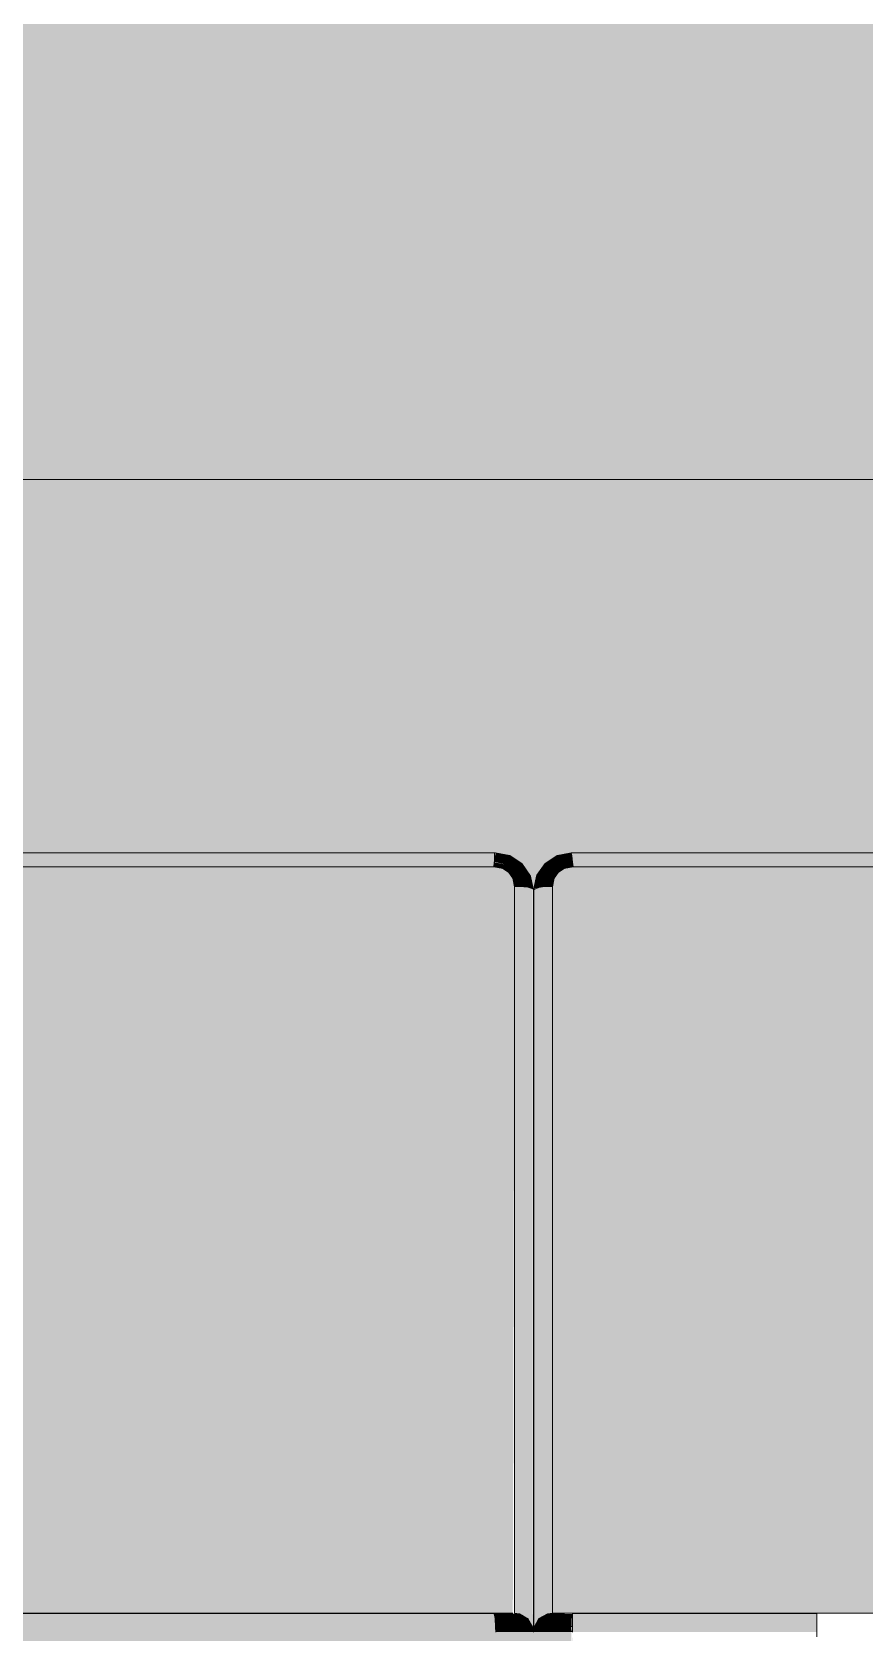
# Model space of a CAD drawing. Header units: centimetres. Extents: x -4381 to 5639, y -3920 to 4826.
# Drawn here: x 72.451 to 72.892, y 36.094 to 36.94 of the extents above; entities that cross this region are included whole.
import ezdxf
from ezdxf.xclip import XClip

# ---------------------------------------------------------------- set-up
doc = ezdxf.new("R2010")
doc.units = ezdxf.units.CM
doc.header["$MEASUREMENT"] = 0
doc.header["$XCLIPFRAME"] = 0
doc.set_wipeout_variables(frame=1)
doc.linetypes.add('Wipeout_Contour', pattern=[100, 0, -100])
for name, color, linetype in [('01- MOBILIER', 7, 'Continuous'), ('Drawing & Figure', 7, 'Continuous'), ('Structural - Bearing', 7, 'Continuous')]:
    doc.layers.add(name, color=color, linetype=linetype)
for name, color, linetype, lineweight in [('01- MOBILIER_Pen_No__1', 7, 'Continuous', 5), ('01- MOBILIER_Pen_No__101', 252, 'Continuous', 5), ('01- MOBILIER_Pen_No__18', 9, 'Continuous', 5), ('01- MOBILIER_Pen_No__2', 8, 'Continuous', 5), ('Structural - Bearing_Pen_No__1', 7, 'Continuous', 5)]:
    doc.layers.add(name, color=color, linetype=linetype, lineweight=lineweight)
for name, color, linetype, lineweight, true_color in [('01- MOBILIER_Pen_No__102', 7, 'Continuous', 5, 0xcccccc), ('01- MOBILIER_Pen_No__119', 7, 'Continuous', 5, 0xdecbcb), ('01- MOBILIER_Pen_No__186', 7, 'Continuous', 5, 0xe8e8e8), ('01- MOBILIER_Pen_No__62', 7, 'Continuous', 5, 0xaaaaaa), ('Structural - Bearing_Pen_No__102', 7, 'Continuous', 5, 0xcccccc)]:
    doc.layers.add(name, color=color, linetype=linetype, lineweight=lineweight, true_color=true_color)

# ---------------------------------------------------------------- blocks, each defined once
blk = doc.blocks.new('Drawing_7_7', base_point=(-363.09186, 32.20361))
at = {"layer": '01- MOBILIER_Pen_No__101', "linetype": 'Continuous', "ltscale": 10}
blk.add_hatch(color=256, dxfattribs=at).paths.add_polyline_path([(72.72923, 36.02861), (72.72923, 36.09361), (72.72274, 36.09361), (72.72274, 36.02861)])
at = {"layer": '01- MOBILIER_Pen_No__119', "linetype": 'Continuous', "ltscale": 10}
for points in [[(72.71536, 36.49372), (72.71654, 36.48697)], [(72.71102, 36.02861), (72.71102, 36.09361), (72.70454, 36.09361), (72.70454, 36.02861)], [(72.71536, 36.02861), (72.71536, 36.09361), (72.71102, 36.09361), (72.71102, 36.02861)]]:
    blk.add_hatch(color=256, dxfattribs=at).paths.add_polyline_path(points)
at = {"layer": '01- MOBILIER_Pen_No__18', "linetype": 'Continuous', "ltscale": 10}
for points in [[(72.69688, 36.02861), (72.69688, 36.09361), (72.03758, 36.09361), (72.03758, 36.02861)], [(72.70454, 36.02861), (72.70454, 36.09361), (72.69688, 36.09361), (72.69688, 36.02861)], [(72.71688, 36.02861), (72.71688, 36.09361), (72.71536, 36.09361), (72.71536, 36.02861)], [(72.73758, 36.02861), (72.73758, 36.09361), (72.73688, 36.02861)]]:
    blk.add_hatch(color=256, dxfattribs=at).paths.add_polyline_path(points)
at = {"layer": '01- MOBILIER_Pen_No__62', "linetype": 'Continuous', "ltscale": 10}
blk.add_hatch(color=256, dxfattribs=at).paths.add_polyline_path([(72.73688, 36.02861), (72.73688, 36.09361), (72.72923, 36.09361), (72.72923, 36.02861)])
at = {"color": 254, "linetype": 'Wipeout_Contour', "lineweight": 0, "ltscale": 326.716845}
blk.add_wipeout([(72.73692, 36.50599), (72.73717, 36.50465), (73.39618, 36.50465), (73.39618, 36.50599)], dxfattribs=at).dxf.layer = '01- MOBILIER'
at = {"layer": '01- MOBILIER_Pen_No__186', "linetype": 'Continuous', "ltscale": 10}
blk.add_hatch(color=256, dxfattribs=at).paths.add_polyline_path([(72.73692, 36.50599), (72.73717, 36.50465), (73.39618, 36.50465), (73.39618, 36.50599)])
at = {"color": 254, "linetype": 'Wipeout_Contour', "lineweight": 0, "ltscale": 324.740914}
blk.add_wipeout([(72.71688, 36.09361), (72.71654, 36.0962), (72.71504, 36.0962), (72.71536, 36.09361)], dxfattribs=at).dxf.layer = '01- MOBILIER'
at = {"color": 254, "linetype": 'Wipeout_Contour', "lineweight": 0, "ltscale": 325.041088}
blk.add_wipeout([(72.73758, 36.09361), (72.86688, 36.09361), (72.86688, 36.0962), (72.73758, 36.0962)], dxfattribs=at).dxf.layer = '01- MOBILIER'
at = {"layer": '01- MOBILIER_Pen_No__102', "linetype": 'Continuous', "ltscale": 10}
blk.add_hatch(color=256, dxfattribs=at).paths.add_polyline_path([(72.71688, 36.09361), (72.71654, 36.0962), (72.71504, 36.0962), (72.71536, 36.09361)])
at = {"layer": '01- MOBILIER_Pen_No__18', "linetype": 'Continuous', "ltscale": 10}
blk.add_hatch(color=256, dxfattribs=at).paths.add_polyline_path([(72.73758, 36.09361), (72.86688, 36.09361), (72.86688, 36.0962), (72.73758, 36.0962)])
at = {"color": 254, "linetype": 'Wipeout_Contour', "lineweight": 0, "ltscale": 325.415634}
blk.add_wipeout([(72.72936, 36.50454), (72.73037, 36.50334), (72.73717, 36.50465), (72.73692, 36.50599)], dxfattribs=at).dxf.layer = '01- MOBILIER'
at = {"layer": '01- MOBILIER_Pen_No__119', "linetype": 'Continuous', "ltscale": 10}
blk.add_hatch(color=256, dxfattribs=at).paths.add_polyline_path([(72.72936, 36.50454), (72.73037, 36.50334), (72.73717, 36.50465), (72.73692, 36.50599)])
at = {"color": 254, "linetype": 'Wipeout_Contour', "lineweight": 0, "ltscale": 324.736403}
blk.add_wipeout([(72.71536, 36.09361), (72.71504, 36.0962), (72.71078, 36.0962), (72.71102, 36.09361)], dxfattribs=at).dxf.layer = '01- MOBILIER'
at = {"color": 254, "linetype": 'Wipeout_Contour', "lineweight": 0, "ltscale": 242.937405}
blk.add_wipeout([(72.73758, 36.09361), (72.73758, 36.0962), (72.73688, 36.09361)], dxfattribs=at).dxf.layer = '01- MOBILIER'
at = {"layer": '01- MOBILIER_Pen_No__18', "linetype": 'Continuous', "ltscale": 10}
blk.add_hatch(color=256, dxfattribs=at).paths.add_polyline_path([(72.73758, 36.09361), (72.73758, 36.0962), (72.73688, 36.09361)])
at = {"layer": '01- MOBILIER_Pen_No__186', "linetype": 'Continuous', "ltscale": 10}
blk.add_hatch(color=256, dxfattribs=at).paths.add_polyline_path([(72.71536, 36.09361), (72.71504, 36.0962), (72.71078, 36.0962), (72.71102, 36.09361)])
at = {"color": 254, "linetype": 'Wipeout_Contour', "lineweight": 0, "ltscale": 325.344379}
blk.add_wipeout([(72.72299, 36.50042), (72.72485, 36.49978), (72.73037, 36.50334), (72.72936, 36.50454)], dxfattribs=at).dxf.layer = '01- MOBILIER'
at = {"color": 254, "linetype": 'Wipeout_Contour', "lineweight": 0, "ltscale": 326.712748}
blk.add_wipeout([(72.73717, 36.50465), (72.73761, 36.50099), (73.39615, 36.50099), (73.39618, 36.50465)], dxfattribs=at).dxf.layer = '01- MOBILIER'
at = {"layer": '01- MOBILIER_Pen_No__18', "linetype": 'Continuous', "ltscale": 10}
blk.add_hatch(color=256, dxfattribs=at).paths.add_polyline_path([(72.72299, 36.50042), (72.72485, 36.49978), (72.73037, 36.50334), (72.72936, 36.50454)])
at = {"layer": '01- MOBILIER_Pen_No__186', "linetype": 'Continuous', "ltscale": 10}
blk.add_hatch(color=256, dxfattribs=at).paths.add_polyline_path([(72.73717, 36.50465), (72.73761, 36.50099), (73.39615, 36.50099), (73.39618, 36.50465)])
at = {"color": 254, "linetype": 'Wipeout_Contour', "lineweight": 0, "ltscale": 324.717929}
blk.add_wipeout([(72.71102, 36.09361), (72.71078, 36.0962), (72.7044, 36.0962), (72.70454, 36.09361)], dxfattribs=at).dxf.layer = '01- MOBILIER'
at = {"color": 254, "linetype": 'Wipeout_Contour', "lineweight": 0, "ltscale": 324.782376}
blk.add_wipeout([(72.73688, 36.09361), (72.73692, 36.0962), (72.72936, 36.0962), (72.72923, 36.09361)], dxfattribs=at).dxf.layer = '01- MOBILIER'
at = {"layer": '01- MOBILIER_Pen_No__18', "linetype": 'Continuous', "ltscale": 10}
blk.add_hatch(color=256, dxfattribs=at).paths.add_polyline_path([(72.73688, 36.09361), (72.73692, 36.0962), (72.72936, 36.0962), (72.72923, 36.09361)])
at = {"layer": '01- MOBILIER_Pen_No__186', "linetype": 'Continuous', "ltscale": 10}
blk.add_hatch(color=256, dxfattribs=at).paths.add_polyline_path([(72.71102, 36.09361), (72.71078, 36.0962), (72.7044, 36.0962), (72.70454, 36.09361)])
at = {"color": 254, "linetype": 'Wipeout_Contour', "lineweight": 0, "ltscale": 325.338901}
blk.add_wipeout([(72.73037, 36.50334), (72.73212, 36.49993), (72.73761, 36.50099), (72.73717, 36.50465)], dxfattribs=at).dxf.layer = '01- MOBILIER'
at = {"layer": '01- MOBILIER_Pen_No__186', "linetype": 'Continuous', "ltscale": 10}
blk.add_hatch(color=256, dxfattribs=at).paths.add_polyline_path([(72.73037, 36.50334), (72.73212, 36.49993), (72.73761, 36.50099), (72.73717, 36.50465)])
at = {"color": 254, "linetype": 'Wipeout_Contour', "lineweight": 0, "ltscale": 324.689242}
blk.add_wipeout([(72.70454, 36.09361), (72.7044, 36.0962), (72.69685, 36.0962), (72.69688, 36.09361)], dxfattribs=at).dxf.layer = '01- MOBILIER'
at = {"color": 254, "linetype": 'Wipeout_Contour', "lineweight": 0, "ltscale": 324.764185}
blk.add_wipeout([(72.71654, 36.0962), (72.71395, 36.10068), (72.7126, 36.10068), (72.71504, 36.0962)], dxfattribs=at).dxf.layer = '01- MOBILIER'
at = {"color": 254, "linetype": 'Wipeout_Contour', "lineweight": 0, "ltscale": 325.047361}
blk.add_wipeout([(72.73758, 36.0962), (72.86688, 36.0962), (72.86688, 36.10068), (72.73758, 36.10068)], dxfattribs=at).dxf.layer = '01- MOBILIER'
at = {"layer": '01- MOBILIER_Pen_No__102', "linetype": 'Continuous', "ltscale": 10}
blk.add_hatch(color=256, dxfattribs=at).paths.add_polyline_path([(72.70454, 36.09361), (72.7044, 36.0962), (72.69685, 36.0962), (72.69688, 36.09361)])
at = {"layer": '01- MOBILIER_Pen_No__186', "linetype": 'Continuous', "ltscale": 10}
for points in [[(72.71654, 36.0962), (72.71395, 36.10068), (72.7126, 36.10068), (72.71504, 36.0962)], [(72.73758, 36.0962), (72.86688, 36.0962), (72.86688, 36.10068), (72.73758, 36.10068)]]:
    blk.add_hatch(color=256, dxfattribs=at).paths.add_polyline_path(points)
at = {"color": 254, "linetype": 'Wipeout_Contour', "lineweight": 0, "ltscale": 326.708257}
blk.add_wipeout([(72.73761, 36.50099), (72.73787, 36.49858), (73.3959, 36.49858), (73.39615, 36.50099)], dxfattribs=at).dxf.layer = '01- MOBILIER'
at = {"layer": '01- MOBILIER_Pen_No__119', "linetype": 'Continuous', "ltscale": 10}
blk.add_hatch(color=256, dxfattribs=at).paths.add_polyline_path([(72.73761, 36.50099), (72.73787, 36.49858), (73.3959, 36.49858), (73.39615, 36.50099)])
at = {"color": 254, "linetype": 'Wipeout_Contour', "lineweight": 0, "ltscale": 323.481031}
blk.add_wipeout([(72.69688, 36.09361), (72.69685, 36.0962), (72.03758, 36.0962), (72.03758, 36.09361)], dxfattribs=at).dxf.layer = '01- MOBILIER'
at = {"color": 254, "linetype": 'Wipeout_Contour', "lineweight": 0, "ltscale": 324.805411}
blk.add_wipeout([(72.71504, 36.0962), (72.7126, 36.10068), (72.70891, 36.10068), (72.71078, 36.0962)], dxfattribs=at).dxf.layer = '01- MOBILIER'
at = {"color": 254, "linetype": 'Wipeout_Contour', "lineweight": 0, "ltscale": 242.941708}
blk.add_wipeout([(72.73758, 36.0962), (72.73758, 36.10068), (72.73692, 36.0962)], dxfattribs=at).dxf.layer = '01- MOBILIER'
at = {"layer": '01- MOBILIER_Pen_No__18', "linetype": 'Continuous', "ltscale": 10}
blk.add_hatch(color=256, dxfattribs=at).paths.add_polyline_path([(72.69688, 36.09361), (72.69685, 36.0962), (72.03758, 36.0962), (72.03758, 36.09361)])
at = {"layer": '01- MOBILIER_Pen_No__186', "linetype": 'Continuous', "ltscale": 10}
for points in [[(72.71504, 36.0962), (72.7126, 36.10068), (72.70891, 36.10068), (72.71078, 36.0962)], [(72.73758, 36.0962), (72.73758, 36.10068), (72.73692, 36.0962)]]:
    blk.add_hatch(color=256, dxfattribs=at).paths.add_polyline_path(points)
at = {"color": 254, "linetype": 'Wipeout_Contour', "lineweight": 0, "ltscale": 324.808754}
blk.add_wipeout([(72.71078, 36.0962), (72.70891, 36.10068), (72.70339, 36.10068), (72.7044, 36.0962)], dxfattribs=at).dxf.layer = '01- MOBILIER'
at = {"layer": '01- MOBILIER_Pen_No__186', "linetype": 'Continuous', "ltscale": 10}
blk.add_hatch(color=256, dxfattribs=at).paths.add_polyline_path([(72.71078, 36.0962), (72.70891, 36.10068), (72.70339, 36.10068), (72.7044, 36.0962)])
at = {"color": 254, "linetype": 'Wipeout_Contour', "lineweight": 0, "ltscale": 324.768754}
blk.add_wipeout([(72.7044, 36.0962), (72.70339, 36.10068), (72.69659, 36.10068), (72.69685, 36.0962)], dxfattribs=at).dxf.layer = '01- MOBILIER'
at = {"layer": '01- MOBILIER_Pen_No__186', "linetype": 'Continuous', "ltscale": 10}
blk.add_hatch(color=256, dxfattribs=at).paths.add_polyline_path([(72.7044, 36.0962), (72.70339, 36.10068), (72.69659, 36.10068), (72.69685, 36.0962)])
at = {"color": 254, "linetype": 'Wipeout_Contour', "lineweight": 0, "ltscale": 405.864028}
blk.add_wipeout([(72.71395, 36.10068), (72.71169, 36.10199), (72.70947, 36.10327), (72.70838, 36.10327), (72.7126, 36.10068)], dxfattribs=at).dxf.layer = '01- MOBILIER'
at = {"color": 254, "linetype": 'Wipeout_Contour', "lineweight": 0, "ltscale": 323.487375}
blk.add_wipeout([(72.69685, 36.0962), (72.69659, 36.10068), (72.03758, 36.10068), (72.03758, 36.0962)], dxfattribs=at).dxf.layer = '01- MOBILIER'
at = {"layer": '01- MOBILIER_Pen_No__186', "linetype": 'Continuous', "ltscale": 10}
for points in [[(72.71395, 36.10068), (72.71169, 36.10199), (72.70947, 36.10327), (72.70838, 36.10327), (72.7126, 36.10068)], [(72.69685, 36.0962), (72.69659, 36.10068), (72.03758, 36.10068), (72.03758, 36.0962)]]:
    blk.add_hatch(color=256, dxfattribs=at).paths.add_polyline_path(points)
at = {"layer": '01- MOBILIER_Pen_No__1', "linetype": 'Continuous', "ltscale": 10}
blk.add_line((72.69688, 36.09361), (72.69685, 36.0962), dxfattribs=at)
at = {"color": 254, "linetype": 'Wipeout_Contour', "lineweight": 0, "ltscale": 324.844821}
blk.add_wipeout([(72.7126, 36.10068), (72.70838, 36.10327), (72.70568, 36.10327), (72.70891, 36.10068)], dxfattribs=at).dxf.layer = '01- MOBILIER'
at = {"layer": '01- MOBILIER_Pen_No__186', "linetype": 'Continuous', "ltscale": 10}
blk.add_hatch(color=256, dxfattribs=at).paths.add_polyline_path([(72.7126, 36.10068), (72.70838, 36.10327), (72.70568, 36.10327), (72.70891, 36.10068)])
at = {"color": 254, "linetype": 'Wipeout_Contour', "lineweight": 0, "ltscale": 243.057462}
blk.add_wipeout([(72.71688, 36.48633), (72.71654, 36.0962), (72.71688, 36.09361)], dxfattribs=at).dxf.layer = '01- MOBILIER'
at = {"color": 254, "linetype": 'Wipeout_Contour', "lineweight": 0, "ltscale": 324.886037}
blk.add_wipeout([(72.70891, 36.10068), (72.70568, 36.10327), (72.70164, 36.10327), (72.70339, 36.10068)], dxfattribs=at).dxf.layer = '01- MOBILIER'
at = {"layer": '01- MOBILIER_Pen_No__18', "linetype": 'Continuous', "ltscale": 10}
blk.add_hatch(color=256, dxfattribs=at).paths.add_polyline_path([(72.71688, 36.48633), (72.71654, 36.0962), (72.71688, 36.09361)])
at = {"layer": '01- MOBILIER_Pen_No__186', "linetype": 'Continuous', "ltscale": 10}
blk.add_hatch(color=256, dxfattribs=at).paths.add_polyline_path([(72.70891, 36.10068), (72.70568, 36.10327), (72.70164, 36.10327), (72.70339, 36.10068)])
at = {"color": 254, "linetype": 'Wipeout_Contour', "lineweight": 0, "ltscale": 325.08577}
blk.add_wipeout([(72.71395, 36.10068), (72.71654, 36.0962), (72.71654, 36.48697), (72.71395, 36.48788)], dxfattribs=at).dxf.layer = '01- MOBILIER'
at = {"color": 254, "linetype": 'Wipeout_Contour', "lineweight": 0, "ltscale": 324.846654}
blk.add_wipeout([(72.70339, 36.10068), (72.70164, 36.10327), (72.69615, 36.10327), (72.69659, 36.10068)], dxfattribs=at).dxf.layer = '01- MOBILIER'
at = {"layer": '01- MOBILIER_Pen_No__101', "linetype": 'Continuous', "ltscale": 10}
blk.add_hatch(color=256, dxfattribs=at).paths.add_polyline_path([(72.7184, 36.02861), (72.7184, 36.09361), (72.71688, 36.09361), (72.71688, 36.02861)])
at = {"layer": '01- MOBILIER_Pen_No__186', "linetype": 'Continuous', "ltscale": 10}
for points in [[(72.71395, 36.10068), (72.71654, 36.0962), (72.71654, 36.48697), (72.71395, 36.48788)], [(72.70339, 36.10068), (72.70164, 36.10327), (72.69615, 36.10327), (72.69659, 36.10068)]]:
    blk.add_hatch(color=256, dxfattribs=at).paths.add_polyline_path(points)
at = {"layer": '01- MOBILIER_Pen_No__2', "linetype": 'Continuous', "ltscale": 10}
blk.add_hatch(color=256, dxfattribs=at).paths.add_polyline_path([(72.72274, 36.02861), (72.72274, 36.09361), (72.7184, 36.09361), (72.7184, 36.02861)])
at = {"color": 254, "linetype": 'Wipeout_Contour', "lineweight": 0, "ltscale": 325.50944}
blk.add_wipeout([(72.71504, 36.49426), (72.7126, 36.49445), (72.71395, 36.48788), (72.71654, 36.48697)], dxfattribs=at).dxf.layer = '01- MOBILIER'
at = {"color": 254, "linetype": 'Wipeout_Contour', "lineweight": 0, "ltscale": 323.493314}
blk.add_wipeout([(72.69659, 36.10068), (72.69615, 36.10327), (72.03761, 36.10327), (72.03758, 36.10068)], dxfattribs=at).dxf.layer = '01- MOBILIER'
at = {"color": 254, "linetype": 'Wipeout_Contour', "lineweight": 0, "ltscale": 324.753616}
blk.add_wipeout([(72.72923, 36.09361), (72.72936, 36.0962), (72.72299, 36.0962), (72.72274, 36.09361)], dxfattribs=at).dxf.layer = '01- MOBILIER'
at = {"layer": '01- MOBILIER_Pen_No__101', "linetype": 'Continuous', "ltscale": 10}
blk.add_hatch(color=256, dxfattribs=at).paths.add_polyline_path([(72.72923, 36.09361), (72.72936, 36.0962), (72.72299, 36.0962), (72.72274, 36.09361)])
at = {"layer": '01- MOBILIER_Pen_No__186', "linetype": 'Continuous', "ltscale": 10}
for points in [[(72.71504, 36.49426), (72.7126, 36.49445), (72.71395, 36.48788), (72.71654, 36.48697)], [(72.69659, 36.10068), (72.69615, 36.10327), (72.03761, 36.10327), (72.03758, 36.10068)]]:
    blk.add_hatch(color=256, dxfattribs=at).paths.add_polyline_path(points)
at = {"color": 254, "linetype": 'Wipeout_Contour', "lineweight": 0, "ltscale": 325.482559}
blk.add_wipeout([(72.71078, 36.50042), (72.70891, 36.49978), (72.7126, 36.49445), (72.71504, 36.49426)], dxfattribs=at).dxf.layer = '01- MOBILIER'
at = {"color": 254, "linetype": 'Wipeout_Contour', "lineweight": 0, "ltscale": 324.851168}
blk.add_wipeout([(72.70568, 36.10327), (72.70381, 36.10361), (72.70063, 36.10361), (72.70164, 36.10327)], dxfattribs=at).dxf.layer = '01- MOBILIER'
at = {"color": 254, "linetype": 'Wipeout_Contour', "lineweight": 0, "ltscale": 324.735017}
blk.add_wipeout([(72.72274, 36.09361), (72.72299, 36.0962), (72.71873, 36.0962), (72.7184, 36.09361)], dxfattribs=at).dxf.layer = '01- MOBILIER'
at = {"color": 254, "linetype": 'Wipeout_Contour', "lineweight": 0, "ltscale": 324.71512}
blk.add_wipeout([(72.73692, 36.0962), (72.73717, 36.10068), (72.73037, 36.10068), (72.72936, 36.0962)], dxfattribs=at).dxf.layer = '01- MOBILIER'
at = {"layer": '01- MOBILIER_Pen_No__119', "linetype": 'Continuous', "ltscale": 10}
blk.add_hatch(color=256, dxfattribs=at).paths.add_polyline_path([(72.73692, 36.0962), (72.73717, 36.10068), (72.73037, 36.10068), (72.72936, 36.0962)])
at = {"layer": '01- MOBILIER_Pen_No__186', "linetype": 'Continuous', "ltscale": 10}
for points in [[(72.71078, 36.50042), (72.70891, 36.49978), (72.7126, 36.49445), (72.71504, 36.49426)], [(72.70568, 36.10327), (72.70381, 36.10361), (72.70063, 36.10361), (72.70164, 36.10327)]]:
    blk.add_hatch(color=256, dxfattribs=at).paths.add_polyline_path(points)
at = {"layer": '01- MOBILIER_Pen_No__2', "linetype": 'Continuous', "ltscale": 10}
blk.add_hatch(color=256, dxfattribs=at).paths.add_polyline_path([(72.72274, 36.09361), (72.72299, 36.0962), (72.71873, 36.0962), (72.7184, 36.09361)])
at = {"layer": '01- MOBILIER_Pen_No__1', "linetype": 'Continuous', "ltscale": 10}
blk.add_line((72.73758, 36.09361), (72.73758, 36.0962), dxfattribs=at)
at = {"color": 254, "linetype": 'Wipeout_Contour', "lineweight": 0, "ltscale": 325.473958}
blk.add_wipeout([(72.7044, 36.50454), (72.70339, 36.50334), (72.70891, 36.49978), (72.71078, 36.50042)], dxfattribs=at).dxf.layer = '01- MOBILIER'
at = {"color": 254, "linetype": 'Wipeout_Contour', "lineweight": 0, "ltscale": 325.075467}
blk.add_wipeout([(72.70947, 36.48812), (72.70947, 36.10327), (72.71395, 36.10068), (72.71395, 36.48788)], dxfattribs=at).dxf.layer = '01- MOBILIER'
at = {"color": 254, "linetype": 'Wipeout_Contour', "lineweight": 0, "ltscale": 243.446497}
blk.add_wipeout([(72.70164, 36.10327), (72.70063, 36.10361), (72.6959, 36.10361)], dxfattribs=at).dxf.layer = '01- MOBILIER'
at = {"color": 254, "linetype": 'Wipeout_Contour', "lineweight": 0, "ltscale": 325.053472}
blk.add_wipeout([(72.73761, 36.10327), (72.73758, 36.10068), (72.86688, 36.10068), (72.86688, 36.10327)], dxfattribs=at).dxf.layer = '01- MOBILIER'
at = {"color": 254, "linetype": 'Wipeout_Contour', "lineweight": 0, "ltscale": 324.730102}
blk.add_wipeout([(72.7184, 36.09361), (72.71873, 36.0962), (72.71722, 36.0962), (72.71688, 36.09361)], dxfattribs=at).dxf.layer = '01- MOBILIER'
at = {"color": 254, "linetype": 'Wipeout_Contour', "lineweight": 0, "ltscale": 324.674741}
blk.add_wipeout([(72.72936, 36.0962), (72.73037, 36.10068), (72.72485, 36.10068), (72.72299, 36.0962)], dxfattribs=at).dxf.layer = '01- MOBILIER'
at = {"layer": '01- MOBILIER', "linetype": 'Continuous', "lineweight": 0, "ltscale": 10, "true_color": 0xffffff}
blk.add_hatch(color=7, dxfattribs=at).paths.add_polyline_path([(72.7044, 36.50454), (72.70339, 36.50334), (72.70891, 36.49978), (72.71078, 36.50042)])
at = {"layer": '01- MOBILIER_Pen_No__101', "linetype": 'Continuous', "ltscale": 10}
blk.add_hatch(color=256, dxfattribs=at).paths.add_polyline_path([(72.7184, 36.09361), (72.71873, 36.0962), (72.71722, 36.0962), (72.71688, 36.09361)])
at = {"layer": '01- MOBILIER_Pen_No__18', "linetype": 'Continuous', "ltscale": 10}
blk.add_hatch(color=256, dxfattribs=at).paths.add_polyline_path([(72.72936, 36.0962), (72.73037, 36.10068), (72.72485, 36.10068), (72.72299, 36.0962)])
at = {"layer": '01- MOBILIER_Pen_No__186', "linetype": 'Continuous', "ltscale": 10}
for points in [[(72.70947, 36.48812), (72.70947, 36.10327), (72.71395, 36.10068), (72.71395, 36.48788)], [(72.69615, 36.10327), (72.03787, 36.10361)], [(72.70164, 36.10327), (72.70063, 36.10361), (72.6959, 36.10361)], [(72.73761, 36.10327), (72.73758, 36.10068), (72.86688, 36.10068), (72.86688, 36.10327)]]:
    blk.add_hatch(color=256, dxfattribs=at).paths.add_polyline_path(points)
at = {"color": 254, "linetype": 'Wipeout_Contour', "lineweight": 0, "ltscale": 325.465594}
blk.add_wipeout([(72.69685, 36.50599), (72.69659, 36.50465), (72.70339, 36.50334), (72.7044, 36.50454)], dxfattribs=at).dxf.layer = '01- MOBILIER'
at = {"color": 254, "linetype": 'Wipeout_Contour', "lineweight": 0, "ltscale": 325.409321}
blk.add_wipeout([(72.7126, 36.49445), (72.70838, 36.49343), (72.70947, 36.48812), (72.71395, 36.48788)], dxfattribs=at).dxf.layer = '01- MOBILIER'
at = {"color": 254, "linetype": 'Wipeout_Contour', "lineweight": 0, "ltscale": 324.614387}
blk.add_wipeout([(72.73717, 36.10068), (72.73758, 36.10309), (72.73212, 36.10327), (72.73037, 36.10068)], dxfattribs=at).dxf.layer = '01- MOBILIER'
at = {"color": 254, "linetype": 'Wipeout_Contour', "lineweight": 0, "ltscale": 324.677764}
blk.add_wipeout([(72.72299, 36.0962), (72.72485, 36.10068), (72.72116, 36.10068), (72.71873, 36.0962)], dxfattribs=at).dxf.layer = '01- MOBILIER'
at = {"layer": '01- MOBILIER_Pen_No__101', "linetype": 'Continuous', "ltscale": 10}
for points in [[(72.71688, 36.48633), (72.71873, 36.49426)], [(72.72299, 36.0962), (72.72485, 36.10068), (72.72116, 36.10068), (72.71873, 36.0962)]]:
    blk.add_hatch(color=256, dxfattribs=at).paths.add_polyline_path(points)
at = {"layer": '01- MOBILIER_Pen_No__186', "linetype": 'Continuous', "ltscale": 10}
for points in [[(72.69685, 36.50599), (72.69659, 36.50465), (72.70339, 36.50334), (72.7044, 36.50454)], [(72.7126, 36.49445), (72.70838, 36.49343), (72.70947, 36.48812), (72.71395, 36.48788)], [(72.73717, 36.10068), (72.73758, 36.10309), (72.73212, 36.10327), (72.73037, 36.10068)]]:
    blk.add_hatch(color=256, dxfattribs=at).paths.add_polyline_path(points)
at = {"color": 254, "linetype": 'Wipeout_Contour', "lineweight": 0, "ltscale": 324.214497}
blk.add_wipeout([(72.03692, 36.50599), (72.03717, 36.50465), (72.69618, 36.50465), (72.69618, 36.50599)], dxfattribs=at).dxf.layer = '01- MOBILIER'
at = {"color": 254, "linetype": 'Wipeout_Contour', "lineweight": 0, "ltscale": 325.357603}
blk.add_wipeout([(72.71873, 36.49426), (72.72116, 36.49445), (72.72485, 36.49978), (72.72299, 36.50042)], dxfattribs=at).dxf.layer = '01- MOBILIER'
at = {"color": 254, "linetype": 'Wipeout_Contour', "lineweight": 0, "ltscale": 325.447656}
blk.add_wipeout([(72.70891, 36.49978), (72.70568, 36.49733), (72.70838, 36.49343), (72.7126, 36.49445)], dxfattribs=at).dxf.layer = '01- MOBILIER'
at = {"color": 254, "linetype": 'Wipeout_Contour', "lineweight": 0, "ltscale": 325.061726}
blk.add_wipeout([(72.70688, 36.48796), (72.70688, 36.10361), (72.70947, 36.10327), (72.70947, 36.48812)], dxfattribs=at).dxf.layer = '01- MOBILIER'
at = {"color": 254, "linetype": 'Wipeout_Contour', "lineweight": 0, "ltscale": 243.957375}
blk.add_wipeout([(72.73761, 36.10327), (72.86688, 36.10327), (72.73787, 36.10361)], dxfattribs=at).dxf.layer = '01- MOBILIER'
at = {"color": 254, "linetype": 'Wipeout_Contour', "lineweight": 0, "ltscale": 324.719006}
blk.add_wipeout([(72.71873, 36.0962), (72.72116, 36.10068), (72.71981, 36.10068), (72.71722, 36.0962)], dxfattribs=at).dxf.layer = '01- MOBILIER'
at = {"layer": '01- MOBILIER_Pen_No__101', "linetype": 'Continuous', "ltscale": 10}
blk.add_hatch(color=256, dxfattribs=at).paths.add_polyline_path([(72.71873, 36.49426), (72.72116, 36.49445), (72.72485, 36.49978), (72.72299, 36.50042)])
at = {"layer": '01- MOBILIER_Pen_No__119', "linetype": 'Continuous', "ltscale": 10}
blk.add_hatch(color=256, dxfattribs=at).paths.add_polyline_path([(72.70688, 36.48796), (72.70688, 36.10361), (72.70947, 36.10327), (72.70947, 36.48812)])
at = {"layer": '01- MOBILIER_Pen_No__186', "linetype": 'Continuous', "ltscale": 10}
for points in [[(72.03692, 36.50599), (72.03717, 36.50465), (72.69618, 36.50465), (72.69618, 36.50599)], [(72.70891, 36.49978), (72.70568, 36.49733), (72.70838, 36.49343), (72.7126, 36.49445)], [(72.73761, 36.10327), (72.86688, 36.10327), (72.73787, 36.10361)]]:
    blk.add_hatch(color=256, dxfattribs=at).paths.add_polyline_path(points)
at = {"layer": '01- MOBILIER_Pen_No__2', "linetype": 'Continuous', "ltscale": 10}
blk.add_hatch(color=256, dxfattribs=at).paths.add_polyline_path([(72.71873, 36.0962), (72.72116, 36.10068), (72.71981, 36.10068), (72.71722, 36.0962)])
at = {"color": 254, "linetype": 'Wipeout_Contour', "lineweight": 0, "ltscale": 325.524041}
blk.add_wipeout([(72.70339, 36.50334), (72.70164, 36.49993), (72.70568, 36.49733), (72.70891, 36.49978)], dxfattribs=at).dxf.layer = '01- MOBILIER'
at = {"color": 254, "linetype": 'Wipeout_Contour', "lineweight": 0, "ltscale": 324.609761}
blk.add_wipeout([(72.73037, 36.10068), (72.73212, 36.10327), (72.72808, 36.10327), (72.72485, 36.10068)], dxfattribs=at).dxf.layer = '01- MOBILIER'
at = {"layer": '01- MOBILIER_Pen_No__119', "linetype": 'Continuous', "ltscale": 10}
blk.add_hatch(color=256, dxfattribs=at).paths.add_polyline_path([(72.73037, 36.10068), (72.73212, 36.10327), (72.72808, 36.10327), (72.72485, 36.10068)])
at = {"layer": '01- MOBILIER_Pen_No__186', "linetype": 'Continuous', "ltscale": 10}
blk.add_hatch(color=256, dxfattribs=at).paths.add_polyline_path([(72.70339, 36.50334), (72.70164, 36.49993), (72.70568, 36.49733), (72.70891, 36.49978)])
at = {"color": 254, "linetype": 'Wipeout_Contour', "lineweight": 0, "ltscale": 325.563966}
blk.add_wipeout([(72.69659, 36.50465), (72.69618, 36.50124), (72.70164, 36.49993), (72.70339, 36.50334)], dxfattribs=at).dxf.layer = '01- MOBILIER'
at = {"color": 254, "linetype": 'Wipeout_Contour', "lineweight": 0, "ltscale": 325.385436}
blk.add_wipeout([(72.70838, 36.49343), (72.70594, 36.49254), (72.70688, 36.48796), (72.70947, 36.48812)], dxfattribs=at).dxf.layer = '01- MOBILIER'
at = {"color": 254, "linetype": 'Wipeout_Contour', "lineweight": 0, "ltscale": 324.650867}
blk.add_wipeout([(72.72485, 36.10068), (72.72808, 36.10327), (72.72539, 36.10327), (72.72116, 36.10068)], dxfattribs=at).dxf.layer = '01- MOBILIER'
at = {"layer": '01- MOBILIER_Pen_No__119', "linetype": 'Continuous', "ltscale": 10}
blk.add_hatch(color=256, dxfattribs=at).paths.add_polyline_path([(72.70838, 36.49343), (72.70594, 36.49254), (72.70688, 36.48796), (72.70947, 36.48812)])
at = {"layer": '01- MOBILIER_Pen_No__18', "linetype": 'Continuous', "ltscale": 10}
blk.add_hatch(color=256, dxfattribs=at).paths.add_polyline_path([(72.72485, 36.10068), (72.72808, 36.10327), (72.72539, 36.10327), (72.72116, 36.10068)])
at = {"layer": '01- MOBILIER_Pen_No__186', "linetype": 'Continuous', "ltscale": 10}
blk.add_hatch(color=256, dxfattribs=at).paths.add_polyline_path([(72.69659, 36.50465), (72.69618, 36.50124), (72.70164, 36.49993), (72.70339, 36.50334)])
at = {"color": 254, "linetype": 'Wipeout_Contour', "lineweight": 0, "ltscale": 324.210364}
blk.add_wipeout([(72.03717, 36.50465), (72.03761, 36.50099), (72.69615, 36.50099), (72.69618, 36.50465)], dxfattribs=at).dxf.layer = '01- MOBILIER'
at = {"color": 254, "linetype": 'Wipeout_Contour', "lineweight": 0, "ltscale": 325.441785}
blk.add_wipeout([(72.70568, 36.49733), (72.70381, 36.49561), (72.70594, 36.49254), (72.70838, 36.49343)], dxfattribs=at).dxf.layer = '01- MOBILIER'
at = {"color": 254, "linetype": 'Wipeout_Contour', "lineweight": 0, "ltscale": 324.730794}
blk.add_wipeout([(72.72116, 36.10068), (72.72539, 36.10327), (72.72429, 36.10327), (72.71981, 36.10068)], dxfattribs=at).dxf.layer = '01- MOBILIER'
at = {"color": 254, "linetype": 'Wipeout_Contour', "lineweight": 0, "ltscale": 243.669854}
blk.add_wipeout([(72.73761, 36.10327), (72.73313, 36.10361), (72.73212, 36.10327)], dxfattribs=at).dxf.layer = '01- MOBILIER'
at = {"layer": '01- MOBILIER_Pen_No__186', "linetype": 'Continuous', "ltscale": 10}
for points in [[(72.03717, 36.50465), (72.03761, 36.50099), (72.69615, 36.50099), (72.69618, 36.50465)], [(72.70568, 36.49733), (72.70381, 36.49561), (72.70594, 36.49254), (72.70838, 36.49343)], [(72.73761, 36.10327), (72.73313, 36.10361), (72.73212, 36.10327)]]:
    blk.add_hatch(color=256, dxfattribs=at).paths.add_polyline_path(points)
at = {"layer": '01- MOBILIER_Pen_No__62', "linetype": 'Continuous', "ltscale": 10}
blk.add_hatch(color=256, dxfattribs=at).paths.add_polyline_path([(72.72116, 36.10068), (72.72539, 36.10327), (72.72429, 36.10327), (72.71981, 36.10068)])
at = {"color": 254, "linetype": 'Wipeout_Contour', "lineweight": 0, "ltscale": 325.495533}
blk.add_wipeout([(72.70164, 36.49993), (72.70063, 36.49767), (72.70381, 36.49561), (72.70568, 36.49733)], dxfattribs=at).dxf.layer = '01- MOBILIER'
at = {"color": 254, "linetype": 'Wipeout_Contour', "lineweight": 0, "ltscale": 243.058504}
blk.add_wipeout([(72.71722, 36.48654), (72.71688, 36.09361), (72.71722, 36.0962)], dxfattribs=at).dxf.layer = '01- MOBILIER'
at = {"color": 254, "linetype": 'Wipeout_Contour', "lineweight": 0, "ltscale": 324.649955}
blk.add_wipeout([(72.73212, 36.10327), (72.73313, 36.10361), (72.72995, 36.10361), (72.72808, 36.10327)], dxfattribs=at).dxf.layer = '01- MOBILIER'
at = {"layer": '01- MOBILIER_Pen_No__101', "linetype": 'Continuous', "ltscale": 10}
blk.add_hatch(color=256, dxfattribs=at).paths.add_polyline_path([(72.71722, 36.48654), (72.71688, 36.09361), (72.71722, 36.0962)])
at = {"layer": '01- MOBILIER_Pen_No__119', "linetype": 'Continuous', "ltscale": 10}
blk.add_hatch(color=256, dxfattribs=at).paths.add_polyline_path([(72.73212, 36.10327), (72.73313, 36.10361), (72.72995, 36.10361), (72.72808, 36.10327)])
at = {"layer": '01- MOBILIER_Pen_No__186', "linetype": 'Continuous', "ltscale": 10}
blk.add_hatch(color=256, dxfattribs=at).paths.add_polyline_path([(72.70164, 36.49993), (72.70063, 36.49767), (72.70381, 36.49561), (72.70568, 36.49733)])
at = {"color": 254, "linetype": 'Wipeout_Contour', "lineweight": 0, "ltscale": 325.487453}
blk.add_wipeout([(72.69615, 36.50099), (72.6959, 36.49858), (72.70063, 36.49767), (72.70164, 36.49993)], dxfattribs=at).dxf.layer = '01- MOBILIER'
at = {"color": 254, "linetype": 'Wipeout_Contour', "lineweight": 0, "ltscale": 325.461899}
blk.add_wipeout([(72.71722, 36.48697), (72.71981, 36.48788), (72.72116, 36.49445), (72.71873, 36.49426)], dxfattribs=at).dxf.layer = '01- MOBILIER'
at = {"layer": '01- MOBILIER_Pen_No__119', "linetype": 'Continuous', "ltscale": 10}
blk.add_hatch(color=256, dxfattribs=at).paths.add_polyline_path([(72.69615, 36.50099), (72.6959, 36.49858), (72.70063, 36.49767), (72.70164, 36.49993)])
at = {"layer": '01- MOBILIER_Pen_No__2', "linetype": 'Continuous', "ltscale": 10}
blk.add_hatch(color=256, dxfattribs=at).paths.add_polyline_path([(72.71722, 36.48697), (72.71981, 36.48788), (72.72116, 36.49445), (72.71873, 36.49426)])
at = {"color": 254, "linetype": 'Wipeout_Contour', "lineweight": 0, "ltscale": 324.20583}
blk.add_wipeout([(72.03761, 36.50099), (72.03787, 36.49858), (72.6959, 36.49858), (72.69615, 36.50099)], dxfattribs=at).dxf.layer = '01- MOBILIER'
at = {"color": 254, "linetype": 'Wipeout_Contour', "lineweight": 0, "ltscale": 325.24671}
blk.add_wipeout([(72.72485, 36.49978), (72.72808, 36.49733), (72.73212, 36.49993), (72.73037, 36.50334)], dxfattribs=at).dxf.layer = '01- MOBILIER'
at = {"color": 254, "linetype": 'Wipeout_Contour', "lineweight": 0, "ltscale": 325.096993}
blk.add_wipeout([(72.71722, 36.48654), (72.71722, 36.0962), (72.71981, 36.10068), (72.71981, 36.4877)], dxfattribs=at).dxf.layer = '01- MOBILIER'
at = {"layer": '01- MOBILIER_Pen_No__102', "linetype": 'Continuous', "ltscale": 10}
blk.add_hatch(color=256, dxfattribs=at).paths.add_polyline_path([(72.72485, 36.49978), (72.72808, 36.49733), (72.73212, 36.49993), (72.73037, 36.50334)])
at = {"layer": '01- MOBILIER_Pen_No__119', "linetype": 'Continuous', "ltscale": 10}
blk.add_hatch(color=256, dxfattribs=at).paths.add_polyline_path([(72.03761, 36.50099), (72.03787, 36.49858), (72.6959, 36.49858), (72.69615, 36.50099)])
at = {"layer": '01- MOBILIER_Pen_No__2', "linetype": 'Continuous', "ltscale": 10}
blk.add_hatch(color=256, dxfattribs=at).paths.add_polyline_path([(72.71722, 36.48654), (72.71722, 36.0962), (72.71981, 36.10068), (72.71981, 36.4877)])
at = {"layer": '01- MOBILIER_Pen_No__1', "linetype": 'Continuous', "ltscale": 10}
for p, q in [((72.71395, 36.10068), (72.71169, 36.10199)), ((72.71654, 36.0962), (72.71688, 36.09361)), ((72.71688, 36.09361), (72.71722, 36.0962))]:
    blk.add_line(p, q, dxfattribs=at)
at = {"color": 254, "linetype": 'Wipeout_Contour', "lineweight": 0, "ltscale": 973.993858}
blk.add_wipeout([(72.02688, 36.10361), (72.70594, 36.10361), (72.70688, 36.48796), (72.70594, 36.49254), (72.70381, 36.49561), (72.70063, 36.49767), (72.6959, 36.49858), (72.03787, 36.49858), (72.03313, 36.49767), (72.02995, 36.49561), (72.02782, 36.49254), (72.02688, 36.48796)], dxfattribs=at).dxf.layer = '01- MOBILIER'
at = {"color": 254, "linetype": 'Wipeout_Contour', "lineweight": 0, "ltscale": 325.250717}
blk.add_wipeout([(72.72116, 36.49445), (72.72539, 36.49343), (72.72808, 36.49733), (72.72485, 36.49978)], dxfattribs=at).dxf.layer = '01- MOBILIER'
at = {"layer": '01- MOBILIER_Pen_No__102', "linetype": 'Continuous', "ltscale": 10}
blk.add_hatch(color=256, dxfattribs=at).paths.add_polyline_path([(72.02688, 36.10361), (72.70594, 36.10361), (72.70688, 36.48796), (72.70594, 36.49254), (72.70381, 36.49561), (72.70063, 36.49767), (72.6959, 36.49858), (72.03787, 36.49858), (72.03313, 36.49767), (72.02995, 36.49561), (72.02782, 36.49254), (72.02688, 36.48796)])
at = {"layer": '01- MOBILIER_Pen_No__18', "linetype": 'Continuous', "ltscale": 10}
blk.add_hatch(color=256, dxfattribs=at).paths.add_polyline_path([(72.72116, 36.49445), (72.72539, 36.49343), (72.72808, 36.49733), (72.72485, 36.49978)])
at = {"layer": '01- MOBILIER_Pen_No__1', "linetype": 'Continuous', "ltscale": 10}
for p, q in [((72.03787, 36.10361), (72.6959, 36.10361)), ((72.69615, 36.10327), (72.6959, 36.10361)), ((72.6959, 36.10361), (72.70063, 36.10361)), ((72.69659, 36.10068), (72.69615, 36.10327)), ((72.70063, 36.10361), (72.70381, 36.10361)), ((72.70381, 36.10361), (72.70594, 36.10361)), ((72.70947, 36.10327), (72.70688, 36.10361)), ((72.70688, 36.10361), (72.70688, 36.10361)), ((72.71169, 36.10199), (72.70947, 36.10327)), ((72.69685, 36.0962), (72.69659, 36.10068))]:
    blk.add_line(p, q, dxfattribs=at)
at = {"color": 254, "linetype": 'Wipeout_Contour', "lineweight": 0, "ltscale": 325.385315}
blk.add_wipeout([(72.73212, 36.49993), (72.73313, 36.49767), (72.73787, 36.49858), (72.73761, 36.50099)], dxfattribs=at).dxf.layer = '01- MOBILIER'
at = {"color": 254, "linetype": 'Wipeout_Contour', "lineweight": 0, "ltscale": 406.66775}
blk.add_wipeout([(72.71981, 36.48788), (72.72165, 36.48798), (72.72429, 36.48812), (72.72539, 36.49343), (72.72116, 36.49445)], dxfattribs=at).dxf.layer = '01- MOBILIER'
at = {"layer": '01- MOBILIER_Pen_No__119', "linetype": 'Continuous', "ltscale": 10}
blk.add_hatch(color=256, dxfattribs=at).paths.add_polyline_path([(72.73212, 36.49993), (72.73313, 36.49767), (72.73787, 36.49858), (72.73761, 36.50099)])
at = {"layer": '01- MOBILIER_Pen_No__62', "linetype": 'Continuous', "ltscale": 10}
blk.add_hatch(color=256, dxfattribs=at).paths.add_polyline_path([(72.71981, 36.48788), (72.72165, 36.48798), (72.72429, 36.48812), (72.72539, 36.49343), (72.72116, 36.49445)])
at = {"color": 254, "linetype": 'Wipeout_Contour', "lineweight": 0, "ltscale": 325.29449}
blk.add_wipeout([(72.72808, 36.49733), (72.72995, 36.49561), (72.73313, 36.49767), (72.73212, 36.49993)], dxfattribs=at).dxf.layer = '01- MOBILIER'
at = {"color": 254, "linetype": 'Wipeout_Contour', "lineweight": 0, "ltscale": 406.780385}
blk.add_wipeout([(72.72165, 36.48798), (72.71981, 36.4877), (72.71981, 36.10068), (72.72429, 36.10327), (72.72429, 36.48812)], dxfattribs=at).dxf.layer = '01- MOBILIER'
at = {"layer": '01- MOBILIER_Pen_No__119', "linetype": 'Continuous', "ltscale": 10}
blk.add_hatch(color=256, dxfattribs=at).paths.add_polyline_path([(72.72808, 36.49733), (72.72995, 36.49561), (72.73313, 36.49767), (72.73212, 36.49993)])
at = {"layer": '01- MOBILIER_Pen_No__62', "linetype": 'Continuous', "ltscale": 10}
blk.add_hatch(color=256, dxfattribs=at).paths.add_polyline_path([(72.72165, 36.48798), (72.71981, 36.4877), (72.71981, 36.10068), (72.72429, 36.10327), (72.72429, 36.48812)])
at = {"layer": '01- MOBILIER_Pen_No__1', "linetype": 'Continuous', "ltscale": 10}
for p, q in [((72.71395, 36.10068), (72.71654, 36.0962)), ((72.71722, 36.0962), (72.71981, 36.10068))]:
    blk.add_line(p, q, dxfattribs=at)
at = {"color": 254, "linetype": 'Wipeout_Contour', "lineweight": 0, "ltscale": 325.298396}
blk.add_wipeout([(72.72539, 36.49343), (72.72782, 36.49254), (72.72995, 36.49561), (72.72808, 36.49733)], dxfattribs=at).dxf.layer = '01- MOBILIER'
at = {"layer": '01- MOBILIER_Pen_No__102', "linetype": 'Continuous', "ltscale": 10}
blk.add_hatch(color=256, dxfattribs=at).paths.add_polyline_path([(72.72539, 36.49343), (72.72782, 36.49254), (72.72995, 36.49561), (72.72808, 36.49733)])
at = {"color": 254, "linetype": 'Wipeout_Contour', "lineweight": 0, "ltscale": 325.377193}
blk.add_wipeout([(72.72429, 36.48812), (72.72688, 36.48796), (72.72782, 36.49254), (72.72539, 36.49343)], dxfattribs=at).dxf.layer = '01- MOBILIER'
at = {"layer": '01- MOBILIER_Pen_No__102', "linetype": 'Continuous', "ltscale": 10}
blk.add_hatch(color=256, dxfattribs=at).paths.add_polyline_path([(72.72429, 36.48812), (72.72688, 36.48796), (72.72782, 36.49254), (72.72539, 36.49343)])
at = {"color": 254, "linetype": 'Wipeout_Contour', "lineweight": 0, "ltscale": 325.124042}
blk.add_wipeout([(72.72429, 36.48812), (72.72429, 36.10327), (72.72688, 36.10361), (72.72688, 36.48796)], dxfattribs=at).dxf.layer = '01- MOBILIER'
at = {"layer": '01- MOBILIER_Pen_No__18', "linetype": 'Continuous', "ltscale": 10}
blk.add_hatch(color=256, dxfattribs=at).paths.add_polyline_path([(72.72429, 36.48812), (72.72429, 36.10327), (72.72688, 36.10361), (72.72688, 36.48796)])
at = {"color": 254, "linetype": 'Wipeout_Contour', "lineweight": 0, "ltscale": 1062.630726}
blk.add_wipeout([(72.72782, 36.49254), (72.72688, 36.48796), (72.72688, 36.10361), (73.3959, 36.10361), (73.40688, 36.10361), (73.40688, 36.48796), (73.40594, 36.49254), (73.40381, 36.49561), (73.40063, 36.49767), (73.3959, 36.49858), (72.73787, 36.49858), (72.73313, 36.49767), (72.72995, 36.49561)], dxfattribs=at).dxf.layer = '01- MOBILIER'
at = {"layer": '01- MOBILIER_Pen_No__102', "linetype": 'Continuous', "ltscale": 10}
blk.add_hatch(color=256, dxfattribs=at).paths.add_polyline_path([(72.72782, 36.49254), (72.72688, 36.48796), (72.72688, 36.10361), (73.3959, 36.10361), (73.40688, 36.10361), (73.40688, 36.48796), (73.40594, 36.49254), (73.40381, 36.49561), (73.40063, 36.49767), (73.3959, 36.49858), (72.73787, 36.49858), (72.73313, 36.49767), (72.72995, 36.49561)])
at = {"layer": '01- MOBILIER_Pen_No__1', "linetype": 'Continuous', "ltscale": 10}
for p, q in [((72.71981, 36.10068), (72.72429, 36.10327)), ((72.72429, 36.10327), (72.72688, 36.10361)), ((72.72688, 36.10361), (72.72782, 36.10361)), ((72.72782, 36.10361), (72.72995, 36.10361)), ((72.72995, 36.10361), (72.73313, 36.10361)), ((72.73313, 36.10361), (72.73787, 36.10361)), ((72.73758, 36.10309), (72.73761, 36.10327)), ((72.73758, 36.10068), (72.73758, 36.10309)), ((72.73761, 36.10327), (72.73787, 36.10361)), ((72.73787, 36.10361), (72.86688, 36.10361)), ((72.86688, 36.10361), (72.86688, 36.09111)), ((72.91688, 36.10361), (72.86688, 36.10361)), ((72.73758, 36.0962), (72.73758, 36.10068))]:
    blk.add_line(p, q, dxfattribs=at)
at = {"color": 254, "linetype": 'Wipeout_Contour', "lineweight": 0, "ltscale": 3157.551815}
blk.add_wipeout([(73.59188, 38.72861), (71.24188, 38.72861), (71.24188, 36.28361), (71.29667, 36.28361), (71.24947, 36.45975), (71.24913, 36.46234), (71.25047, 36.46734), (71.25413, 36.471), (71.25654, 36.472), (71.38211, 36.50565), (71.3847, 36.50599), (71.99685, 36.50599), (72.0044, 36.50454), (72.01078, 36.50042), (72.01504, 36.49426), (72.01688, 36.48633), (72.0184, 36.49372), (72.02299, 36.50042), (72.02936, 36.50454), (72.03692, 36.50599), (72.69685, 36.50599), (72.7044, 36.50454), (72.71078, 36.50042), (72.71504, 36.49426), (72.71688, 36.48633), (72.7184, 36.49372), (72.72299, 36.50042), (72.72936, 36.50454), (72.73692, 36.50599), (73.39685, 36.50599), (73.4044, 36.50454), (73.41078, 36.50042), (73.41504, 36.49426), (73.41688, 36.48633), (73.4184, 36.49372), (73.42299, 36.50042), (73.42936, 36.50454), (73.43692, 36.50599), (73.59188, 36.50599)], dxfattribs=at).dxf.layer = 'Structural - Bearing'
at = {"layer": 'Structural - Bearing_Pen_No__102', "linetype": 'Continuous', "ltscale": 10}
blk.add_hatch(color=256, dxfattribs=at).paths.add_polyline_path([(73.59188, 38.72861), (71.24188, 38.72861), (71.24188, 36.28361), (71.29667, 36.28361), (71.24947, 36.45975), (71.24913, 36.46234), (71.25047, 36.46734), (71.25413, 36.471), (71.25654, 36.472), (71.38211, 36.50565), (71.3847, 36.50599), (71.99685, 36.50599), (72.0044, 36.50454), (72.01078, 36.50042), (72.01504, 36.49426), (72.01688, 36.48633), (72.0184, 36.49372), (72.02299, 36.50042), (72.02936, 36.50454), (72.03692, 36.50599), (72.69685, 36.50599), (72.7044, 36.50454), (72.71078, 36.50042), (72.71504, 36.49426), (72.71688, 36.48633), (72.7184, 36.49372), (72.72299, 36.50042), (72.72936, 36.50454), (72.73692, 36.50599), (73.39685, 36.50599), (73.4044, 36.50454), (73.41078, 36.50042), (73.41504, 36.49426), (73.41688, 36.48633), (73.4184, 36.49372), (73.42299, 36.50042), (73.42936, 36.50454), (73.43692, 36.50599), (73.59188, 36.50599)])
at = {"layer": '01- MOBILIER_Pen_No__1', "linetype": 'Continuous', "ltscale": 10}
for p, q in [((72.69618, 36.50599), (72.03692, 36.50599)), ((72.6959, 36.49858), (72.69615, 36.50099)), ((72.69615, 36.50099), (72.69618, 36.50124)), ((72.69685, 36.50599), (72.69618, 36.50599)), ((72.69618, 36.50465), (72.69618, 36.50599)), ((72.69618, 36.50124), (72.69618, 36.50465)), ((72.7044, 36.50454), (72.69685, 36.50599)), ((72.71078, 36.50042), (72.7044, 36.50454)), ((72.71536, 36.49372), (72.71078, 36.50042)), ((72.72299, 36.50042), (72.71873, 36.49426)), ((72.72936, 36.50454), (72.72299, 36.50042)), ((72.73692, 36.50599), (72.72936, 36.50454)), ((73.39618, 36.50599), (72.73692, 36.50599)), ((72.73717, 36.50465), (72.73692, 36.50599)), ((72.73761, 36.50099), (72.73717, 36.50465)), ((72.73787, 36.49858), (72.73761, 36.50099)), ((72.6959, 36.49858), (72.03787, 36.49858)), ((72.70063, 36.49767), (72.6959, 36.49858)), ((72.70381, 36.49561), (72.70063, 36.49767)), ((72.70594, 36.49254), (72.70381, 36.49561)), ((72.70688, 36.48796), (72.70594, 36.49254)), ((72.71504, 36.49426), (72.71536, 36.49372)), ((72.71688, 36.48633), (72.71536, 36.49372)), ((72.7184, 36.49372), (72.71688, 36.48633)), ((72.71873, 36.49426), (72.7184, 36.49372)), ((72.72782, 36.49254), (72.72688, 36.48796)), ((72.72995, 36.49561), (72.72782, 36.49254)), ((72.73313, 36.49767), (72.72995, 36.49561)), ((72.73787, 36.49858), (72.73313, 36.49767)), ((73.3959, 36.49858), (72.73787, 36.49858)), ((72.70688, 36.48796), (72.70947, 36.48812)), ((72.70688, 36.10361), (72.70688, 36.48796)), ((72.70947, 36.48812), (72.71395, 36.48788)), ((72.71395, 36.48788), (72.71654, 36.48696)), ((72.71688, 36.48633), (72.71654, 36.48697)), ((72.71722, 36.48654), (72.71688, 36.48587)), ((72.71688, 36.48587), (72.71688, 36.48633)), ((72.71688, 36.48633), (72.71688, 36.09361)), ((72.71981, 36.4877), (72.71722, 36.48654)), ((72.72165, 36.48798), (72.71981, 36.4877)), ((72.72429, 36.48812), (72.72165, 36.48798)), ((72.72688, 36.48796), (72.72429, 36.48812)), ((72.72688, 36.48796), (72.72688, 36.10361))]:
    blk.add_line(p, q, dxfattribs=at)
at = {"layer": 'Structural - Bearing_Pen_No__1', "linetype": 'Continuous', "ltscale": 10}
blk.add_line((71.24188, 36.70361), (73.59188, 36.70361), dxfattribs=at)

msp = doc.modelspace()

# ---------------------------------------------------------------- block references
at = {"layer": 'Drawing & Figure', "color": 151, "linetype": 'Continuous', "lineweight": 5, "ltscale": 10, "true_color": 0x80c2ff}
ref = msp.add_blockref('Drawing_7_7', (-363.09186, 32.20361), dxfattribs=at)
XClip(ref).set_block_clipping_path([(51.7463984619, 23.6253966175), (100.4426918859, 45.1170657245)])

doc.saveas('drawing.dxf')
